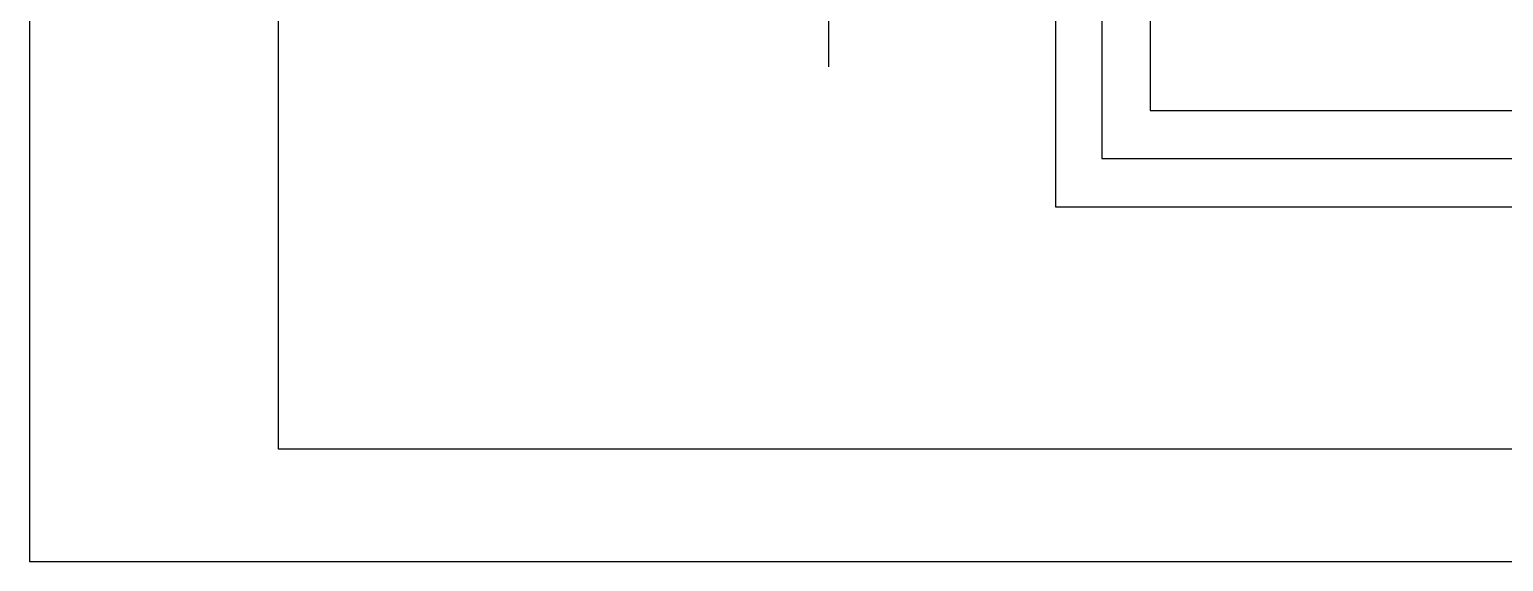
# Model space of a CAD drawing. Header units: millimetres. Extents: x -2325 to 334075, y -552635 to -11738.
# Drawn here: x -2325 to 52696, y -147450 to -127582 of the extents above; entities that cross this region are included whole.
import ezdxf

# ---------------------------------------------------------------- set-up
doc = ezdxf.new("R2010")
doc.units = ezdxf.units.MM
doc.header["$LTSCALE"] = 200
doc.linetypes.add('CEN-GAUN', pattern=[32.2, 30, -1, 0.2, -1])
doc.layers.get('DEFPOINTS').update_dxf_attribs({"color": 137})
doc.layers.add('CEN', color=1, linetype='CEN-GAUN', plot=False)

msp = doc.modelspace()

# ---------------------------------------------------------------- linework, layer by layer
at = {"layer": 'CEN'}
msp.add_line((27507.3, -128981), (27507.3, -102006.4), dxfattribs=at)
at = {"layer": 'DEFPOINTS'}
for points in [[(165875, -28650), (-2325, -28650), (-2325, -147450), (165875, -147450)], [(144375, -143250), (6975, -143250), (6975, -32850), (144375, -32850)], [(35975, -94806.4), (35975, -134206.4), (115375, -134206.4), (115375, -94806.4)], [(37707.3, -96606.4), (37707.3, -132406.4), (113507.3, -132406.4), (113507.3, -96606.4)], [(39507.3, -98406.4), (39507.3, -130606.4), (111707.3, -130606.4), (111707.3, -98406.4)]]:
    msp.add_lwpolyline(points, close=True, dxfattribs=at)

doc.saveas('drawing.dxf')
